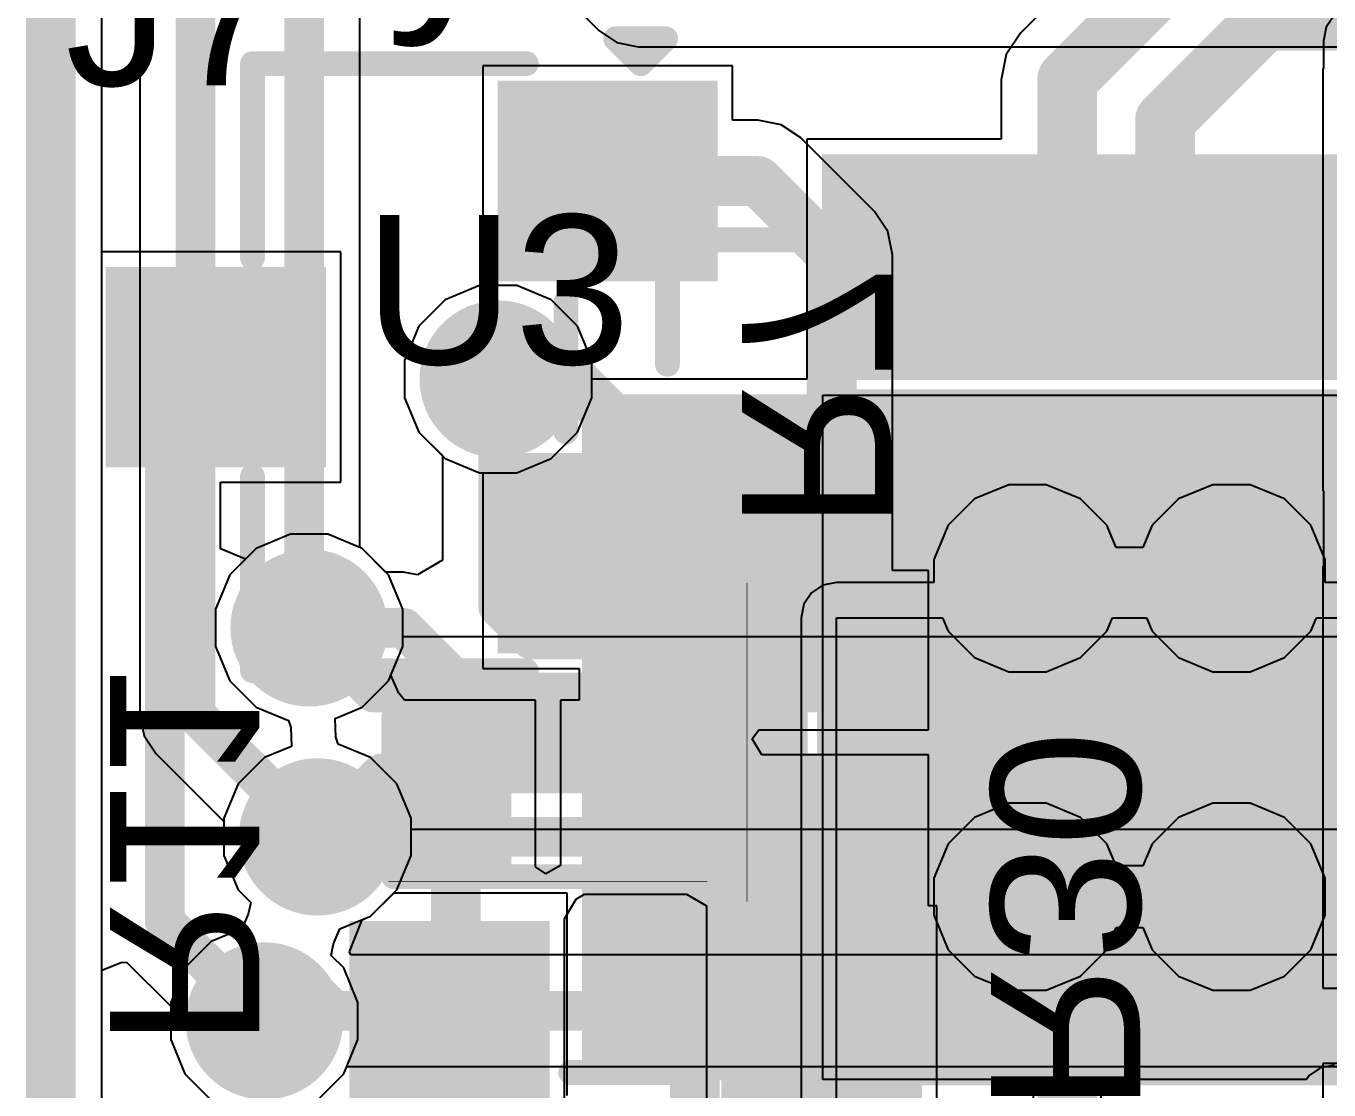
# Model space of a CAD drawing. Header units: inches. Extents: x 90 to 149.8, y 48.7 to 115.2.
# Drawn here: x 95.81 to 102.46, y 63.55 to 68.99 of the extents above; entities that cross this region are included whole.
import ezdxf

# ---------------------------------------------------------------- set-up
doc = ezdxf.new("R2010")
doc.units = ezdxf.units.IN
for name, color, linetype in [('Board_Outline', 56, 'Continuous'), ('Bottom Layer', 5, 'Continuous'), ('Bottom Overlay', 54, 'Continuous'), ('Bottom Paste', 16, 'Continuous'), ('Bottom Solder', 6, 'Continuous'), ('Layer 1', 16, 'Continuous'), ('Layer 2', 76, 'Continuous'), ('Top Layer', 1, 'Continuous'), ('Top Overlay', 2, 'Continuous'), ('Top Paste', 8, 'Continuous'), ('Top Solder', 216, 'Continuous'), ('Via Holes', 16, 'Continuous')]:
    doc.layers.add(name, color=color, linetype=linetype)
doc.styles.add('Arial', font='', dxfattribs={"height": 0.2})
doc.styles.get('Arial').set_extended_font_data('Arial')

msp = doc.modelspace()

# ---------------------------------------------------------------- hatches: boundary and pattern name
at = {"layer": 'Bottom Layer'}
for points in [[(99.2406, 68.604), (99.2406, 67.784), (98.3206, 67.784), (98.3206, 68.604)], [(97.2406, 67.654), (97.2406, 66.834), (96.3206, 66.834), (96.3206, 67.654)], [(99.2406, 66.704), (99.2406, 65.884), (98.3206, 65.884), (98.3206, 66.704)], [(99.6061, 66.0273), (100.2411, 66.0273), (100.2411, 65.5701), (99.6061, 65.5701)], [(97.7773, 64.7319), (97.7773, 65.3669), (98.2345, 65.3669), (98.2345, 64.7319)], [(98.7171, 64.7319), (98.7171, 65.3669), (99.1743, 65.3669), (99.1743, 64.7319)], [(99.6061, 65.0875), (100.2411, 65.0875), (100.2411, 64.6303), (99.6061, 64.6303)], [(97.5628, 64.3156), (98.3828, 64.3156), (98.3828, 63.3956), (97.5628, 63.3956)], [(99.4628, 64.3156), (100.2828, 64.3156), (100.2828, 63.3956), (99.4628, 63.3956)]]:
    msp.add_hatch(color=5, dxfattribs=at).paths.add_polyline_path(points)
h = msp.add_hatch(color=5, dxfattribs=at)
edge = h.paths.add_edge_path()
edge.add_arc((98.2218, 67.183), 0.3, 0, 360)
h = msp.add_hatch(color=5, dxfattribs=at)
edge = h.paths.add_edge_path()
edge.add_arc((100.9233, 66.1662), 0.3, 0, 360)
h = msp.add_hatch(color=5, dxfattribs=at)
edge = h.paths.add_edge_path()
edge.add_arc((101.9647, 66.1662), 0.3, 0, 360)
h = msp.add_hatch(color=5, dxfattribs=at)
edge = h.paths.add_edge_path()
edge.add_arc((97.2566, 65.913), 0.3, 0, 360)
h = msp.add_hatch(color=5, dxfattribs=at)
edge = h.paths.add_edge_path()
edge.add_arc((97.2995, 64.8459), 0.3, 0, 360)
h = msp.add_hatch(color=5, dxfattribs=at)
edge = h.paths.add_edge_path()
edge.add_arc((100.9233, 64.5406), 0.3, 0, 360)
h = msp.add_hatch(color=5, dxfattribs=at)
edge = h.paths.add_edge_path()
edge.add_arc((101.9647, 64.5406), 0.3, 0, 360)
h = msp.add_hatch(color=5, dxfattribs=at)
edge = h.paths.add_edge_path()
edge.add_arc((97.028, 63.9064), 0.3, 0, 360)
at = {"layer": 'Bottom Paste'}
for points in [[(99.2406, 68.604), (99.2406, 67.784), (98.3206, 67.784), (98.3206, 68.604)], [(97.2406, 67.654), (97.2406, 66.834), (96.3206, 66.834), (96.3206, 67.654)], [(99.2406, 66.704), (99.2406, 65.884), (98.3206, 65.884), (98.3206, 66.704)], [(99.6061, 66.0273), (100.2411, 66.0273), (100.2411, 65.5701), (99.6061, 65.5701)], [(97.7773, 64.7319), (97.7773, 65.3669), (98.2345, 65.3669), (98.2345, 64.7319)], [(98.7171, 64.7319), (98.7171, 65.3669), (99.1743, 65.3669), (99.1743, 64.7319)], [(99.6061, 65.0875), (100.2411, 65.0875), (100.2411, 64.6303), (99.6061, 64.6303)], [(97.5628, 64.3156), (98.3828, 64.3156), (98.3828, 63.3956), (97.5628, 63.3956)], [(99.4628, 64.3156), (100.2828, 64.3156), (100.2828, 63.3956), (99.4628, 63.3956)]]:
    msp.add_hatch(color=16, dxfattribs=at).paths.add_polyline_path(points)
at = {"layer": 'Bottom Solder'}
for points in [[(99.3422, 68.7056), (99.3422, 67.6824), (98.219, 67.6824), (98.219, 68.7056)], [(97.3422, 67.7556), (97.3422, 66.7324), (96.219, 66.7324), (96.219, 67.7556)], [(99.3422, 66.8056), (99.3422, 65.7824), (98.219, 65.7824), (98.219, 66.8056)], [(99.5511, 66.0823), (100.2961, 66.0823), (100.2961, 65.5151), (99.5511, 65.5151)], [(97.7223, 64.6769), (97.7223, 65.4219), (98.2895, 65.4219), (98.2895, 64.6769)], [(98.6621, 64.6769), (98.6621, 65.4219), (99.2293, 65.4219), (99.2293, 64.6769)], [(99.5511, 65.1425), (100.2961, 65.1425), (100.2961, 64.5753), (99.5511, 64.5753)], [(97.4612, 64.4172), (98.4844, 64.4172), (98.4844, 63.294), (97.4612, 63.294)], [(99.3612, 64.4172), (100.3844, 64.4172), (100.3844, 63.294), (99.3612, 63.294)]]:
    msp.add_hatch(color=6, dxfattribs=at).paths.add_polyline_path(points)
h = msp.add_hatch(color=6, dxfattribs=at)
edge = h.paths.add_edge_path()
edge.add_arc((98.2218, 67.183), 0.4016, 0, 360)
h = msp.add_hatch(color=6, dxfattribs=at)
edge = h.paths.add_edge_path()
edge.add_arc((100.9233, 66.1662), 0.4016, 0, 360)
h = msp.add_hatch(color=6, dxfattribs=at)
edge = h.paths.add_edge_path()
edge.add_arc((101.9647, 66.1662), 0.4016, 0, 360)
h = msp.add_hatch(color=6, dxfattribs=at)
edge = h.paths.add_edge_path()
edge.add_arc((97.2566, 65.913), 0.4016, 0, 360)
h = msp.add_hatch(color=6, dxfattribs=at)
edge = h.paths.add_edge_path()
edge.add_arc((97.2995, 64.8459), 0.4016, 0, 360)
h = msp.add_hatch(color=6, dxfattribs=at)
edge = h.paths.add_edge_path()
edge.add_arc((100.9233, 64.5406), 0.4016, 0, 360)
h = msp.add_hatch(color=6, dxfattribs=at)
edge = h.paths.add_edge_path()
edge.add_arc((101.9647, 64.5406), 0.4016, 0, 360)
h = msp.add_hatch(color=6, dxfattribs=at)
edge = h.paths.add_edge_path()
edge.add_arc((97.028, 63.9064), 0.4016, 0, 360)
at = {"layer": 'Layer 1'}
h = msp.add_hatch(color=16, dxfattribs=at)
edge = h.paths.add_edge_path()
edge.add_arc((98.2218, 67.183), 0.3, 0, 360)
h = msp.add_hatch(color=16, dxfattribs=at)
edge = h.paths.add_edge_path()
edge.add_arc((100.9233, 66.1662), 0.3, 0, 360)
h = msp.add_hatch(color=16, dxfattribs=at)
edge = h.paths.add_edge_path()
edge.add_arc((101.9647, 66.1662), 0.3, 0, 360)
h = msp.add_hatch(color=16, dxfattribs=at)
edge = h.paths.add_edge_path()
edge.add_arc((97.2566, 65.913), 0.3, 0, 360)
h = msp.add_hatch(color=16, dxfattribs=at)
edge = h.paths.add_edge_path()
edge.add_arc((97.2995, 64.8459), 0.3, 0, 360)
h = msp.add_hatch(color=16, dxfattribs=at)
edge = h.paths.add_edge_path()
edge.add_arc((100.9233, 64.5406), 0.3, 0, 360)
h = msp.add_hatch(color=16, dxfattribs=at)
edge = h.paths.add_edge_path()
edge.add_arc((101.9647, 64.5406), 0.3, 0, 360)
h = msp.add_hatch(color=16, dxfattribs=at)
edge = h.paths.add_edge_path()
edge.add_arc((97.028, 63.9064), 0.3, 0, 360)
at = {"layer": 'Layer 2'}
h = msp.add_hatch(color=76, dxfattribs=at)
edge = h.paths.add_edge_path()
edge.add_arc((98.2218, 67.183), 0.3, 0, 360)
h = msp.add_hatch(color=76, dxfattribs=at)
edge = h.paths.add_edge_path()
edge.add_arc((100.9233, 66.1662), 0.3, 0, 360)
h = msp.add_hatch(color=76, dxfattribs=at)
edge = h.paths.add_edge_path()
edge.add_arc((101.9647, 66.1662), 0.3, 0, 360)
h = msp.add_hatch(color=76, dxfattribs=at)
edge = h.paths.add_edge_path()
edge.add_arc((97.2566, 65.913), 0.3, 0, 360)
h = msp.add_hatch(color=76, dxfattribs=at)
edge = h.paths.add_edge_path()
edge.add_arc((97.2995, 64.8459), 0.3, 0, 360)
h = msp.add_hatch(color=76, dxfattribs=at)
edge = h.paths.add_edge_path()
edge.add_arc((100.9233, 64.5406), 0.3, 0, 360)
h = msp.add_hatch(color=76, dxfattribs=at)
edge = h.paths.add_edge_path()
edge.add_arc((101.9647, 64.5406), 0.3, 0, 360)
h = msp.add_hatch(color=76, dxfattribs=at)
edge = h.paths.add_edge_path()
edge.add_arc((97.028, 63.9064), 0.3, 0, 360)
at = {"layer": 'Top Layer'}
for points in [[(99.9754, 67.2792), (99.9754, 68.2292), (100.2754, 68.2292), (100.2754, 67.2792)], [(100.4754, 67.2792), (100.4754, 68.2292), (100.7754, 68.2292), (100.7754, 67.2792)], [(100.9754, 67.2792), (100.9754, 68.2292), (101.2754, 68.2292), (101.2754, 67.2792)], [(101.4754, 67.2792), (101.4754, 68.2292), (101.7754, 68.2292), (101.7754, 67.2792)], [(101.9754, 67.2792), (101.9754, 68.2292), (102.2754, 68.2292), (102.2754, 67.2792)], [(98.7504, 66.7042), (98.7504, 67.0042), (99.7004, 67.0042), (99.7004, 66.7042)], [(99.9504, 63.6792), (99.9504, 67.0292), (103.3004, 67.0292), (103.3004, 63.6792)], [(98.7504, 66.2042), (98.7504, 66.5042), (99.7004, 66.5042), (99.7004, 66.2042)], [(98.7504, 65.7042), (98.7504, 66.0042), (99.7004, 66.0042), (99.7004, 65.7042)], [(98.7504, 65.2042), (98.7504, 65.5042), (99.7004, 65.5042), (99.7004, 65.2042)], [(98.7504, 64.7042), (98.7504, 65.0042), (99.7004, 65.0042), (99.7004, 64.7042)], [(98.7504, 64.2042), (98.7504, 64.5042), (99.7004, 64.5042), (99.7004, 64.2042)], [(98.7504, 63.7042), (98.7504, 64.0042), (99.7004, 64.0042), (99.7004, 63.7042)]]:
    msp.add_hatch(color=1, dxfattribs=at).paths.add_polyline_path(points)
h = msp.add_hatch(color=1, dxfattribs=at)
edge = h.paths.add_edge_path()
edge.add_arc((98.2218, 67.183), 0.3, 0, 360)
h = msp.add_hatch(color=1, dxfattribs=at)
edge = h.paths.add_edge_path()
edge.add_arc((100.9233, 66.1662), 0.3, 0, 360)
h = msp.add_hatch(color=1, dxfattribs=at)
edge = h.paths.add_edge_path()
edge.add_arc((101.9647, 66.1662), 0.3, 0, 360)
h = msp.add_hatch(color=1, dxfattribs=at)
edge = h.paths.add_edge_path()
edge.add_arc((97.2566, 65.913), 0.3, 0, 360)
h = msp.add_hatch(color=1, dxfattribs=at)
edge = h.paths.add_edge_path()
edge.add_arc((97.2995, 64.8459), 0.3, 0, 360)
h = msp.add_hatch(color=1, dxfattribs=at)
edge = h.paths.add_edge_path()
edge.add_arc((100.9233, 64.5406), 0.3, 0, 360)
h = msp.add_hatch(color=1, dxfattribs=at)
edge = h.paths.add_edge_path()
edge.add_arc((101.9647, 64.5406), 0.3, 0, 360)
h = msp.add_hatch(color=1, dxfattribs=at)
edge = h.paths.add_edge_path()
edge.add_arc((97.028, 63.9064), 0.3, 0, 360)
at = {"layer": 'Top Paste'}
for points in [[(99.9754, 67.2792), (99.9754, 68.2292), (100.2754, 68.2292), (100.2754, 67.2792)], [(100.4754, 67.2792), (100.4754, 68.2292), (100.7754, 68.2292), (100.7754, 67.2792)], [(100.9754, 67.2792), (100.9754, 68.2292), (101.2754, 68.2292), (101.2754, 67.2792)], [(101.4754, 67.2792), (101.4754, 68.2292), (101.7754, 68.2292), (101.7754, 67.2792)], [(101.9754, 67.2792), (101.9754, 68.2292), (102.2754, 68.2292), (102.2754, 67.2792)], [(98.7504, 66.7042), (98.7504, 67.0042), (99.7004, 67.0042), (99.7004, 66.7042)], [(99.9504, 63.6792), (99.9504, 67.0292), (103.3004, 67.0292), (103.3004, 63.6792)], [(98.7504, 66.2042), (98.7504, 66.5042), (99.7004, 66.5042), (99.7004, 66.2042)], [(98.7504, 65.7042), (98.7504, 66.0042), (99.7004, 66.0042), (99.7004, 65.7042)], [(98.7504, 65.2042), (98.7504, 65.5042), (99.7004, 65.5042), (99.7004, 65.2042)], [(98.7504, 64.7042), (98.7504, 65.0042), (99.7004, 65.0042), (99.7004, 64.7042)], [(98.7504, 64.2042), (98.7504, 64.5042), (99.7004, 64.5042), (99.7004, 64.2042)], [(98.7504, 63.7042), (98.7504, 64.0042), (99.7004, 64.0042), (99.7004, 63.7042)]]:
    msp.add_hatch(color=8, dxfattribs=at).paths.add_polyline_path(points)
at = {"layer": 'Top Solder'}
for points in [[(99.8738, 67.1776), (99.8738, 68.3308), (100.377, 68.3308), (100.377, 67.1776)], [(100.3738, 67.1776), (100.3738, 68.3308), (100.877, 68.3308), (100.877, 67.1776)], [(100.8738, 67.1776), (100.8738, 68.3308), (101.377, 68.3308), (101.377, 67.1776)], [(101.3738, 67.1776), (101.3738, 68.3308), (101.877, 68.3308), (101.877, 67.1776)], [(101.8738, 67.1776), (101.8738, 68.3308), (102.377, 68.3308), (102.377, 67.1776)], [(102.3738, 67.1776), (102.3738, 68.3308), (102.877, 68.3308), (102.877, 67.1776)], [(98.6488, 66.6026), (98.6488, 67.1058), (99.802, 67.1058), (99.802, 66.6026)], [(99.8488, 63.5776), (99.8488, 67.1308), (103.402, 67.1308), (103.402, 63.5776)], [(98.6488, 66.1026), (98.6488, 66.6058), (99.802, 66.6058), (99.802, 66.1026)], [(98.6488, 65.6026), (98.6488, 66.1058), (99.802, 66.1058), (99.802, 65.6026)], [(98.6488, 65.1026), (98.6488, 65.6058), (99.802, 65.6058), (99.802, 65.1026)], [(98.6488, 64.6026), (98.6488, 65.1058), (99.802, 65.1058), (99.802, 64.6026)], [(98.6488, 64.1026), (98.6488, 64.6058), (99.802, 64.6058), (99.802, 64.1026)], [(98.6488, 63.6026), (98.6488, 64.1058), (99.802, 64.1058), (99.802, 63.6026)]]:
    msp.add_hatch(color=216, dxfattribs=at).paths.add_polyline_path(points)
h = msp.add_hatch(color=216, dxfattribs=at)
edge = h.paths.add_edge_path()
edge.add_arc((98.2218, 67.183), 0.4016, 0, 360)
h = msp.add_hatch(color=216, dxfattribs=at)
edge = h.paths.add_edge_path()
edge.add_arc((100.9233, 66.1662), 0.4016, 0, 360)
h = msp.add_hatch(color=216, dxfattribs=at)
edge = h.paths.add_edge_path()
edge.add_arc((101.9647, 66.1662), 0.4016, 0, 360)
h = msp.add_hatch(color=216, dxfattribs=at)
edge = h.paths.add_edge_path()
edge.add_arc((97.2566, 65.913), 0.4016, 0, 360)
h = msp.add_hatch(color=216, dxfattribs=at)
edge = h.paths.add_edge_path()
edge.add_arc((97.2995, 64.8459), 0.4016, 0, 360)
h = msp.add_hatch(color=216, dxfattribs=at)
edge = h.paths.add_edge_path()
edge.add_arc((100.9233, 64.5406), 0.4016, 0, 360)
h = msp.add_hatch(color=216, dxfattribs=at)
edge = h.paths.add_edge_path()
edge.add_arc((101.9647, 64.5406), 0.4016, 0, 360)
h = msp.add_hatch(color=216, dxfattribs=at)
edge = h.paths.add_edge_path()
edge.add_arc((97.028, 63.9064), 0.4016, 0, 360)
at = {"layer": 'Via Holes'}
h = msp.add_hatch(color=7, dxfattribs=at)
edge = h.paths.add_edge_path()
edge.add_arc((98.2218, 67.183), 0.15, 0, 360)
h = msp.add_hatch(color=7, dxfattribs=at)
edge = h.paths.add_edge_path()
edge.add_arc((100.9233, 66.1662), 0.15, 0, 360)
h = msp.add_hatch(color=7, dxfattribs=at)
edge = h.paths.add_edge_path()
edge.add_arc((101.9647, 66.1662), 0.15, 0, 360)
h = msp.add_hatch(color=7, dxfattribs=at)
edge = h.paths.add_edge_path()
edge.add_arc((97.2566, 65.913), 0.15, 0, 360)
h = msp.add_hatch(color=7, dxfattribs=at)
edge = h.paths.add_edge_path()
edge.add_arc((97.2995, 64.8459), 0.15, 0, 360)
h = msp.add_hatch(color=7, dxfattribs=at)
edge = h.paths.add_edge_path()
edge.add_arc((100.9233, 64.5406), 0.15, 0, 360)
h = msp.add_hatch(color=7, dxfattribs=at)
edge = h.paths.add_edge_path()
edge.add_arc((101.9647, 64.5406), 0.15, 0, 360)
h = msp.add_hatch(color=7, dxfattribs=at)
edge = h.paths.add_edge_path()
edge.add_arc((97.028, 63.9064), 0.15, 0, 360)

# ---------------------------------------------------------------- linework, layer by layer
at = {"layer": 'Board_Outline'}
msp.add_lwpolyline([(95.939, 48.827, 0.254, 0.254, 0), (95.939, 98.827, 0.254, 0.254, 0)], format="xyseb", dxfattribs=at)
at = {"layer": 'Bottom Layer'}
for p, q in [((96.198, 67.8318), (96.198, 98.568)), ((102.4878, 69.0384), (102.4485, 68.9796)), ((102.4485, 68.9796), (102.4347, 68.9102)), ((102.4347, 68.9102), (102.4347, 68.7688)), ((99.4184, 68.7818), (98.1428, 68.7818)), ((98.1428, 68.7818), (98.1428, 67.6608)), ((99.4184, 68.5048), (99.4184, 68.7818)), ((102.4347, 68.7688), (102.4313, 68.7688)), ((102.4313, 68.7688), (102.4313, 66.6132)), ((99.5476, 68.5048), (99.4184, 68.5048)), ((99.6665, 68.4811), (99.5476, 68.5048)), ((99.7673, 68.4137), (99.6665, 68.4811)), ((100.1433, 68.0377), (99.7673, 68.4137)), ((100.2107, 67.9369), (100.1433, 68.0377)), ((100.2344, 67.818), (100.2107, 67.9369)), ((97.4184, 67.8318), (96.198, 67.8318)), ((97.4184, 66.6562), (97.4184, 67.8318)), ((100.2344, 66.2051), (100.2344, 67.818)), ((98.1268, 67.6608), (97.9511, 67.5881)), ((98.1428, 67.6608), (98.1268, 67.6608)), ((97.9511, 67.5881), (97.8167, 67.4537)), ((97.8167, 67.4537), (97.744, 67.278)), ((97.744, 67.278), (97.744, 67.088)), ((97.744, 67.088), (97.8167, 66.9123)), ((97.8167, 66.9123), (97.9511, 66.7779)), ((97.9511, 66.7779), (98.1268, 66.7052)), ((98.1268, 66.7052), (98.1428, 66.7052)), ((98.1428, 66.7052), (98.1428, 65.7062)), ((96.8049, 66.3166), (96.8049, 66.6562)), ((96.8049, 66.6562), (97.4184, 66.6562)), ((102.4313, 66.6132), (102.4347, 66.6132)), ((102.4347, 66.6132), (102.4347, 66.2288)), ((97.1616, 66.3908), (96.9859, 66.3181)), ((97.3516, 66.3908), (97.1616, 66.3908)), ((97.5273, 66.3181), (97.3516, 66.3908)), ((96.9319, 66.264), (96.8049, 66.3166)), ((96.9859, 66.3181), (96.9319, 66.264)), ((97.6617, 66.1837), (97.5273, 66.3181)), ((97.7344, 66.008), (97.6617, 66.1837)), ((100.4189, 66.2051), (100.2344, 66.2051)), ((100.4189, 65.3923), (100.4189, 66.2051)), ((102.4347, 66.2288), (102.4313, 66.2288)), ((102.4313, 66.2288), (102.4313, 64.0732)), ((97.7344, 65.818), (97.7344, 66.008)), ((97.6738, 65.6717), (97.7344, 65.818)), ((98.1428, 65.7062), (98.6349, 65.7062)), ((98.6349, 65.7062), (98.6349, 65.5447)), ((97.7147, 65.5791), (97.6738, 65.6717)), ((97.7436, 65.5447), (97.7147, 65.5791)), ((98.4123, 65.5447), (97.7436, 65.5447)), ((98.4123, 64.6924), (98.4123, 65.5447)), ((98.6349, 65.5447), (98.5393, 65.5447)), ((98.5393, 65.5447), (98.5393, 64.7002)), ((99.5175, 65.3467), (99.5523, 65.3923)), ((99.5523, 65.3923), (100.4189, 65.3923)), ((99.5676, 65.2653), (99.5175, 65.3467)), ((100.4189, 65.2653), (99.5676, 65.2653)), ((100.4189, 64.4934), (100.4189, 65.2653)), ((98.465, 64.6569), (98.4123, 64.6924)), ((98.5393, 64.7002), (98.465, 64.6569)), ((98.5606, 64.4271), (98.6196, 64.5286)), ((98.6196, 64.5286), (98.6241, 64.5312)), ((98.6241, 64.5312), (98.6625, 64.5541)), ((98.6625, 64.5541), (98.6663, 64.5541)), ((98.6663, 64.5541), (99.1831, 64.5541)), ((99.1831, 64.5541), (99.285, 64.4934)), ((99.285, 64.4934), (99.285, 64.4271)), ((100.4606, 64.4934), (100.4189, 64.4934)), ((100.4606, 63.2178), (100.4606, 64.4934)), ((98.5606, 64.4189), (98.5606, 64.4271)), ((98.5606, 63.2178), (98.5606, 64.4189)), ((99.285, 64.4271), (99.285, 63.3682)), ((96.198, 64.1649), (96.2976, 64.2046)), ((96.2976, 64.2046), (96.325, 64.2066)), ((96.325, 64.2066), (96.5502, 63.9813)), ((96.198, 59.1347), (96.198, 64.1649)), ((102.4313, 64.0732), (102.5025, 64.0732)), ((96.5502, 63.9813), (96.5502, 63.8114)), ((96.5502, 63.8114), (96.6229, 63.6357)), ((104.7869, 63.6888), (102.4313, 63.6888)), ((102.4313, 63.6888), (102.4313, 63.3003)), ((96.6229, 63.6357), (96.7573, 63.5013))]:
    msp.add_line(p, q, dxfattribs=at)
for points in [[(98.7806, 68.194, 0.254, 0.254, 0), (99.5476, 68.194, 0.254, 0.254, 0)], [(99.5476, 68.194, 0.254, 0.254, 0), (99.9236, 67.818, 0.254, 0.254, 0)], [(99.9236, 65.7987, 0.254, 0.254, 0), (99.9236, 67.818, 0.254, 0.254, 0)], [(96.52, 66.9834, 0.2032, 0.2032, 0), (96.7806, 67.244, 0.2032, 0.2032, 0)], [(98.2218, 67.183, 0.254, 0.254, 0), (98.6028, 67.183, 0.254, 0.254, 0)], [(98.6028, 67.183, 0.254, 0.254, 0), (98.7806, 67.0052, 0.254, 0.254, 0)], [(98.7806, 66.294, 0.254, 0.254, 0), (98.7806, 67.0052, 0.254, 0.254, 0)], [(96.52, 64.4144, 0.2032, 0.2032, 0), (96.52, 66.9834, 0.2032, 0.2032, 0)], [(98.7806, 66.294, 0.254, 0.254, 0), (98.9457, 66.1289, 0.254, 0.254, 0)], [(98.9457, 65.0494, 0.254, 0.254, 0), (98.9457, 66.1289, 0.254, 0.254, 0)], [(98.0059, 63.8887, 0.254, 0.254, 0), (98.0059, 65.0494, 0.254, 0.254, 0)], [(99.9236, 63.0174, 0.254, 0.254, 0), (99.9236, 64.8589, 0.254, 0.254, 0)], [(96.52, 64.4144, 0.2032, 0.2032, 0), (97.028, 63.9064, 0.2032, 0.2032, 0)], [(97.9728, 63.8556, 0.254, 0.254, 0), (98.0059, 63.8887, 0.254, 0.254, 0)]]:
    msp.add_lwpolyline(points, format="xyseb", dxfattribs=at)
for points in [[(98.7171, 68.194, 0.127, 0.127, 1), (98.8441, 68.194, 0.127, 0.127, 1)], [(99.4841, 68.194, 0.127, 0.127, 1), (99.6111, 68.194, 0.127, 0.127, 1)], [(99.4841, 68.194, 0.127, 0.127, 1), (99.6111, 68.194, 0.127, 0.127, 1)], [(99.8601, 67.818, 0.127, 0.127, 1), (99.9871, 67.818, 0.127, 0.127, 1)], [(99.8601, 67.818, 0.127, 0.127, 1), (99.9871, 67.818, 0.127, 0.127, 1)], [(96.7298, 67.244, 0.1016, 0.1016, 1), (96.8314, 67.244, 0.1016, 0.1016, 1)], [(98.1583, 67.183, 0.127, 0.127, 1), (98.2853, 67.183, 0.127, 0.127, 1)], [(98.5393, 67.183, 0.127, 0.127, 1), (98.6663, 67.183, 0.127, 0.127, 1)], [(98.5393, 67.183, 0.127, 0.127, 1), (98.6663, 67.183, 0.127, 0.127, 1)], [(98.7171, 67.0052, 0.127, 0.127, 1), (98.8441, 67.0052, 0.127, 0.127, 1)], [(98.7171, 67.0052, 0.127, 0.127, 1), (98.8441, 67.0052, 0.127, 0.127, 1)], [(96.4692, 66.9834, 0.1016, 0.1016, 1), (96.5708, 66.9834, 0.1016, 0.1016, 1)], [(96.4692, 66.9834, 0.1016, 0.1016, 1), (96.5708, 66.9834, 0.1016, 0.1016, 1)], [(98.7171, 66.294, 0.127, 0.127, 1), (98.8441, 66.294, 0.127, 0.127, 1)], [(98.7171, 66.294, 0.127, 0.127, 1), (98.8441, 66.294, 0.127, 0.127, 1)], [(98.8822, 66.1289, 0.127, 0.127, 1), (99.0092, 66.1289, 0.127, 0.127, 1)], [(98.8822, 66.1289, 0.127, 0.127, 1), (99.0092, 66.1289, 0.127, 0.127, 1)], [(99.8601, 65.7987, 0.127, 0.127, 1), (99.9871, 65.7987, 0.127, 0.127, 1)], [(97.9424, 65.0494, 0.127, 0.127, 1), (98.0694, 65.0494, 0.127, 0.127, 1)], [(98.8822, 65.0494, 0.127, 0.127, 1), (99.0092, 65.0494, 0.127, 0.127, 1)], [(99.8601, 64.8589, 0.127, 0.127, 1), (99.9871, 64.8589, 0.127, 0.127, 1)], [(96.4692, 64.4144, 0.1016, 0.1016, 1), (96.5708, 64.4144, 0.1016, 0.1016, 1)], [(96.4692, 64.4144, 0.1016, 0.1016, 1), (96.5708, 64.4144, 0.1016, 0.1016, 1)], [(96.9772, 63.9064, 0.1016, 0.1016, 1), (97.0788, 63.9064, 0.1016, 0.1016, 1)], [(97.9093, 63.8556, 0.127, 0.127, 1), (98.0363, 63.8556, 0.127, 0.127, 1)], [(97.9424, 63.8887, 0.127, 0.127, 1), (98.0694, 63.8887, 0.127, 0.127, 1)], [(97.9424, 63.8887, 0.127, 0.127, 1), (98.0694, 63.8887, 0.127, 0.127, 1)]]:
    msp.add_lwpolyline(points, format="xyseb", close=True, dxfattribs=at)
at = {"layer": 'Bottom Overlay'}
for points in [[(98.822, 68.9204, 0.127, 0.127, 0), (99.076, 68.9204, 0.127, 0.127, 0)], [(98.822, 68.9204, 0.127, 0.127, 0), (98.949, 68.7934, 0.127, 0.127, 0)], [(98.949, 68.7934, 0.127, 0.127, 0), (99.076, 68.9204, 0.127, 0.127, 0)], [(96.9678, 67.8028, 0.127, 0.127, 0), (96.9678, 68.7934, 0.127, 0.127, 0)], [(96.9678, 68.7934, 0.127, 0.127, 0), (98.3648, 68.7934, 0.127, 0.127, 0)], [(98.568, 66.9138, 0.127, 0.127, 0), (98.568, 67.5742, 0.127, 0.127, 0)], [(96.9678, 65.6946, 0.127, 0.127, 0), (96.9678, 66.6852, 0.127, 0.127, 0)], [(99.5172, 66.1162, 0.127, 0.127, 0), (100.33, 66.1162, 0.127, 0.127, 0)], [(99.5172, 64.5414, 0.127, 0.127, 0), (99.5172, 66.1162, 0.127, 0.127, 0)], [(100.33, 64.5414, 0.127, 0.127, 0), (100.33, 66.1162, 0.127, 0.127, 0)], [(99.4918, 64.516, 0.00323, 0.00323, 0), (99.4918, 66.1416, 0.00323, 0.00323, 0)], [(96.9678, 65.6946, 0.127, 0.127, 0), (98.3648, 65.6946, 0.127, 0.127, 0)], [(97.6884, 65.4558, 0.127, 0.127, 0), (99.2632, 65.4558, 0.127, 0.127, 0)], [(97.6884, 64.643, 0.127, 0.127, 0), (97.6884, 65.4558, 0.127, 0.127, 0)], [(99.2632, 64.643, 0.127, 0.127, 0), (99.2632, 65.4558, 0.127, 0.127, 0)], [(97.6884, 64.643, 0.127, 0.127, 0), (99.2632, 64.643, 0.127, 0.127, 0)], [(97.663, 64.6176, 0.00323, 0.00323, 0), (99.2886, 64.6176, 0.00323, 0.00323, 0)], [(99.5172, 64.5414, 0.127, 0.127, 0), (100.33, 64.5414, 0.127, 0.127, 0)], [(97.2464, 63.897, 0.127, 0.127, 0), (97.2464, 64.151, 0.127, 0.127, 0)], [(97.2464, 64.151, 0.127, 0.127, 0), (97.3734, 64.024, 0.127, 0.127, 0)], [(97.2464, 63.897, 0.127, 0.127, 0), (97.3734, 64.024, 0.127, 0.127, 0)], [(98.5926, 63.643, 0.127, 0.127, 0), (99.253, 63.643, 0.127, 0.127, 0)]]:
    msp.add_lwpolyline(points, format="xyseb", dxfattribs=at)
for points in [[(98.7902, 68.9204, 0.0635, 0.0635, 1), (98.8537, 68.9204, 0.0635, 0.0635, 1)], [(98.7902, 68.9204, 0.0635, 0.0635, 1), (98.8537, 68.9204, 0.0635, 0.0635, 1)], [(99.0442, 68.9204, 0.0635, 0.0635, 1), (99.1077, 68.9204, 0.0635, 0.0635, 1)], [(99.0442, 68.9204, 0.0635, 0.0635, 1), (99.1077, 68.9204, 0.0635, 0.0635, 1)], [(96.936, 68.7934, 0.0635, 0.0635, 1), (96.9995, 68.7934, 0.0635, 0.0635, 1)], [(96.936, 68.7934, 0.0635, 0.0635, 1), (96.9995, 68.7934, 0.0635, 0.0635, 1)], [(98.333, 68.7934, 0.0635, 0.0635, 1), (98.3965, 68.7934, 0.0635, 0.0635, 1)], [(98.9172, 68.7934, 0.0635, 0.0635, 1), (98.9807, 68.7934, 0.0635, 0.0635, 1)], [(98.9172, 68.7934, 0.0635, 0.0635, 1), (98.9807, 68.7934, 0.0635, 0.0635, 1)], [(96.936, 67.8028, 0.0635, 0.0635, 1), (96.9995, 67.8028, 0.0635, 0.0635, 1)], [(98.5362, 67.5742, 0.0635, 0.0635, 1), (98.5997, 67.5742, 0.0635, 0.0635, 1)], [(98.5362, 66.9138, 0.0635, 0.0635, 1), (98.5997, 66.9138, 0.0635, 0.0635, 1)], [(96.936, 66.6852, 0.0635, 0.0635, 1), (96.9995, 66.6852, 0.0635, 0.0635, 1)], [(99.4855, 66.1162, 0.0635, 0.0635, 1), (99.5489, 66.1162, 0.0635, 0.0635, 1)], [(99.4855, 66.1162, 0.0635, 0.0635, 1), (99.5489, 66.1162, 0.0635, 0.0635, 1)], [(100.2982, 66.1162, 0.0635, 0.0635, 1), (100.3618, 66.1162, 0.0635, 0.0635, 1)], [(100.2982, 66.1162, 0.0635, 0.0635, 1), (100.3618, 66.1162, 0.0635, 0.0635, 1)], [(99.491, 66.1416, 0.00161, 0.00161, 1), (99.4926, 66.1416, 0.00161, 0.00161, 1)], [(96.936, 65.6946, 0.0635, 0.0635, 1), (96.9995, 65.6946, 0.0635, 0.0635, 1)], [(96.936, 65.6946, 0.0635, 0.0635, 1), (96.9995, 65.6946, 0.0635, 0.0635, 1)], [(98.333, 65.6946, 0.0635, 0.0635, 1), (98.3965, 65.6946, 0.0635, 0.0635, 1)], [(97.6566, 65.4558, 0.0635, 0.0635, 1), (97.7201, 65.4558, 0.0635, 0.0635, 1)], [(97.6566, 65.4558, 0.0635, 0.0635, 1), (97.7201, 65.4558, 0.0635, 0.0635, 1)], [(99.2314, 65.4558, 0.0635, 0.0635, 1), (99.295, 65.4558, 0.0635, 0.0635, 1)], [(99.2314, 65.4558, 0.0635, 0.0635, 1), (99.295, 65.4558, 0.0635, 0.0635, 1)], [(97.6566, 64.643, 0.0635, 0.0635, 1), (97.7201, 64.643, 0.0635, 0.0635, 1)], [(97.6566, 64.643, 0.0635, 0.0635, 1), (97.7201, 64.643, 0.0635, 0.0635, 1)], [(99.2314, 64.643, 0.0635, 0.0635, 1), (99.295, 64.643, 0.0635, 0.0635, 1)], [(99.2314, 64.643, 0.0635, 0.0635, 1), (99.295, 64.643, 0.0635, 0.0635, 1)], [(97.6622, 64.6176, 0.00161, 0.00161, 1), (97.6638, 64.6176, 0.00161, 0.00161, 1)], [(99.2878, 64.6176, 0.00161, 0.00161, 1), (99.2894, 64.6176, 0.00161, 0.00161, 1)], [(99.4855, 64.5414, 0.0635, 0.0635, 1), (99.5489, 64.5414, 0.0635, 0.0635, 1)], [(99.4855, 64.5414, 0.0635, 0.0635, 1), (99.5489, 64.5414, 0.0635, 0.0635, 1)], [(100.2982, 64.5414, 0.0635, 0.0635, 1), (100.3618, 64.5414, 0.0635, 0.0635, 1)], [(100.2982, 64.5414, 0.0635, 0.0635, 1), (100.3618, 64.5414, 0.0635, 0.0635, 1)], [(99.491, 64.516, 0.00161, 0.00161, 1), (99.4926, 64.516, 0.00161, 0.00161, 1)], [(97.2146, 64.151, 0.0635, 0.0635, 1), (97.2781, 64.151, 0.0635, 0.0635, 1)], [(97.2146, 64.151, 0.0635, 0.0635, 1), (97.2781, 64.151, 0.0635, 0.0635, 1)], [(97.3416, 64.024, 0.0635, 0.0635, 1), (97.4051, 64.024, 0.0635, 0.0635, 1)], [(97.3416, 64.024, 0.0635, 0.0635, 1), (97.4051, 64.024, 0.0635, 0.0635, 1)], [(97.2146, 63.897, 0.0635, 0.0635, 1), (97.2781, 63.897, 0.0635, 0.0635, 1)], [(97.2146, 63.897, 0.0635, 0.0635, 1), (97.2781, 63.897, 0.0635, 0.0635, 1)], [(98.5608, 63.643, 0.0635, 0.0635, 1), (98.6243, 63.643, 0.0635, 0.0635, 1)], [(99.2212, 63.643, 0.0635, 0.0635, 1), (99.2847, 63.643, 0.0635, 0.0635, 1)]]:
    msp.add_lwpolyline(points, format="xyseb", close=True, dxfattribs=at)
at = {"layer": 'Layer 1'}
for p, q in [((96.198, 49.086), (96.198, 90.4411)), ((96.3923, 85.3996), (96.3923, 65.4712)), ((97.5161, 66.3227), (97.5161, 84.9212)), ((98.1268, 67.6608), (97.9511, 67.5881)), ((98.3168, 67.6608), (98.1268, 67.6608)), ((98.4925, 67.5881), (98.3168, 67.6608)), ((97.9511, 67.5881), (97.8167, 67.4537)), ((98.6269, 67.4537), (98.4925, 67.5881)), ((97.8167, 67.4537), (97.744, 67.278)), ((98.6996, 67.278), (98.6269, 67.4537)), ((97.744, 67.278), (97.744, 67.088)), ((98.6996, 67.088), (98.6996, 67.278)), ((97.744, 67.088), (97.8167, 66.9123)), ((98.6269, 66.9123), (98.6996, 67.088)), ((97.8167, 66.9123), (97.9511, 66.7779)), ((98.4925, 66.7779), (98.6269, 66.9123)), ((97.9511, 66.7779), (98.1268, 66.7052)), ((98.3168, 66.7052), (98.4925, 66.7779)), ((98.1268, 66.7052), (98.3168, 66.7052)), ((97.5273, 66.3181), (97.5161, 66.3227)), ((97.6617, 66.1837), (97.5273, 66.3181)), ((97.7344, 66.008), (97.6617, 66.1837)), ((97.7344, 65.8677), (97.7344, 66.008)), ((107.8329, 65.8677), (97.7344, 65.8677)), ((96.3923, 65.4712), (96.3923, 65.4712)), ((96.3923, 65.4712), (96.414, 65.3621)), ((96.414, 65.3621), (96.4758, 65.2697)), ((96.4758, 65.2697), (96.8217, 64.9238)), ((96.8217, 64.9238), (96.8217, 64.7509)), ((97.7773, 64.7509), (97.7773, 64.8849)), ((97.7773, 64.8849), (106.2236, 64.8849)), ((96.8217, 64.7509), (96.8944, 64.5753)), ((97.7046, 64.5753), (97.7773, 64.7509)), ((96.8944, 64.5753), (96.9585, 64.5112)), ((97.5702, 64.4409), (97.7046, 64.5753)), ((96.9585, 64.5112), (96.9465, 64.4516)), ((96.9465, 64.4516), (96.9138, 64.3763)), ((97.5267, 64.4229), (97.5702, 64.4409)), ((96.9138, 64.3763), (96.7573, 64.3115)), ((97.4625, 64.2588), (97.5267, 64.4229)), ((96.7573, 64.3115), (96.6229, 64.1771)), ((97.4697, 64.2432), (97.4625, 64.2588)), ((106.2617, 64.2432), (97.4697, 64.2432)), ((96.6229, 64.1771), (96.5502, 64.0014)), ((96.5502, 64.0014), (96.5502, 63.8114)), ((96.5502, 63.8114), (96.6229, 63.6357)), ((97.4331, 63.6357), (97.4487, 63.6735)), ((97.4487, 63.6735), (114.9242, 63.6735)), ((96.6229, 63.6357), (96.7573, 63.5013)), ((97.2987, 63.5013), (97.4331, 63.6357))]:
    msp.add_line(p, q, dxfattribs=at)
for points in [[(96.6772, 65.4712, 0.2032, 0.2032, 0), (96.6772, 85.3996, 0.2032, 0.2032, 0)], [(97.2312, 65.913, 0.2032, 0.2032, 0), (97.2312, 85.0392, 0.2032, 0.2032, 0)], [(97.2566, 65.913, 0.2032, 0.2032, 0), (97.5868, 65.5828, 0.2032, 0.2032, 0)], [(97.5868, 65.5828, 0.2032, 0.2032, 0), (133.3164, 65.5828, 0.2032, 0.2032, 0)], [(96.6772, 65.4712, 0.2032, 0.2032, 0), (97.3024, 64.8459, 0.2032, 0.2032, 0)], [(97.3024, 64.8459, 0.2032, 0.2032, 0), (97.6263, 65.1698, 0.2032, 0.2032, 0)], [(97.6263, 65.1698, 0.2032, 0.2032, 0), (132.3152, 65.1698, 0.2032, 0.2032, 0)], [(97.028, 63.9064, 0.2032, 0.2032, 0), (97.08, 63.9584, 0.2032, 0.2032, 0)], [(97.08, 63.9584, 0.2032, 0.2032, 0), (115.315, 63.9584, 0.2032, 0.2032, 0)]]:
    msp.add_lwpolyline(points, format="xyseb", dxfattribs=at)
for points in [[(97.1804, 65.913, 0.1016, 0.1016, 1), (97.282, 65.913, 0.1016, 0.1016, 1)], [(97.2058, 65.913, 0.1016, 0.1016, 1), (97.3074, 65.913, 0.1016, 0.1016, 1)], [(97.536, 65.5828, 0.1016, 0.1016, 1), (97.6376, 65.5828, 0.1016, 0.1016, 1)], [(97.536, 65.5828, 0.1016, 0.1016, 1), (97.6376, 65.5828, 0.1016, 0.1016, 1)], [(96.6264, 65.4712, 0.1016, 0.1016, 1), (96.728, 65.4712, 0.1016, 0.1016, 1)], [(96.6264, 65.4712, 0.1016, 0.1016, 1), (96.728, 65.4712, 0.1016, 0.1016, 1)], [(97.5755, 65.1698, 0.1016, 0.1016, 1), (97.6771, 65.1698, 0.1016, 0.1016, 1)], [(97.5755, 65.1698, 0.1016, 0.1016, 1), (97.6771, 65.1698, 0.1016, 0.1016, 1)], [(97.2516, 64.8459, 0.1016, 0.1016, 1), (97.3532, 64.8459, 0.1016, 0.1016, 1)], [(97.2516, 64.8459, 0.1016, 0.1016, 1), (97.3532, 64.8459, 0.1016, 0.1016, 1)], [(97.0292, 63.9584, 0.1016, 0.1016, 1), (97.1308, 63.9584, 0.1016, 0.1016, 1)], [(97.0292, 63.9584, 0.1016, 0.1016, 1), (97.1308, 63.9584, 0.1016, 0.1016, 1)], [(96.9772, 63.9064, 0.1016, 0.1016, 1), (97.0788, 63.9064, 0.1016, 0.1016, 1)]]:
    msp.add_lwpolyline(points, format="xyseb", close=True, dxfattribs=at)
at = {"layer": 'Layer 2'}
for p, q in [((96.198, 49.086), (96.198, 98.568)), ((97.1822, 70.5155), (98.7349, 68.9628)), ((98.7349, 68.9628), (98.7349, 68.9628)), ((98.7349, 68.9628), (98.8273, 68.901)), ((98.8273, 68.901), (98.9363, 68.8793)), ((98.9363, 68.8793), (98.9363, 68.8793)), ((98.9363, 68.8793), (110.9054, 68.8793)), ((98.1268, 67.6608), (97.9511, 67.5881)), ((98.3168, 67.6608), (98.1268, 67.6608)), ((98.4925, 67.5881), (98.3168, 67.6608)), ((97.9511, 67.5881), (97.8167, 67.4537)), ((98.6269, 67.4537), (98.4925, 67.5881)), ((97.8167, 67.4537), (97.744, 67.278)), ((98.6996, 67.278), (98.6269, 67.4537)), ((97.744, 67.278), (97.744, 67.088)), ((98.6996, 67.088), (98.6996, 67.278)), ((97.744, 67.088), (97.8167, 66.9123)), ((98.6269, 66.9123), (98.6996, 67.088)), ((97.8167, 66.9123), (97.9511, 66.7779)), ((98.4925, 66.7779), (98.6269, 66.9123)), ((97.9511, 66.7779), (98.1268, 66.7052)), ((98.3168, 66.7052), (98.4925, 66.7779)), ((98.1268, 66.7052), (98.3168, 66.7052)), ((100.8282, 66.644), (100.6526, 66.5713)), ((101.0183, 66.644), (100.8282, 66.644)), ((101.1939, 66.5713), (101.0183, 66.644)), ((101.8696, 66.644), (101.694, 66.5713)), ((102.0597, 66.644), (101.8696, 66.644)), ((102.2353, 66.5713), (102.0597, 66.644)), ((100.6526, 66.5713), (100.5182, 66.4368)), ((101.3283, 66.4368), (101.1939, 66.5713)), ((101.694, 66.5713), (101.5596, 66.4368)), ((102.3697, 66.4368), (102.2353, 66.5713)), ((100.5182, 66.4368), (100.4455, 66.2612)), ((101.3752, 66.3236), (101.3283, 66.4368)), ((101.5596, 66.4368), (101.5127, 66.3236)), ((102.4425, 66.2612), (102.3697, 66.4368)), ((97.1616, 66.3908), (96.9859, 66.3181)), ((97.3516, 66.3908), (97.1616, 66.3908)), ((97.5273, 66.3181), (97.3516, 66.3908)), ((96.9859, 66.3181), (96.8515, 66.1837)), ((97.6617, 66.1837), (97.5273, 66.3181)), ((101.5127, 66.3236), (101.3752, 66.3236)), ((100.4455, 66.2612), (100.4455, 66.1451)), ((102.4425, 66.1451), (102.4425, 66.2612)), ((96.8515, 66.1837), (96.7788, 66.008)), ((97.7344, 66.008), (97.6617, 66.1837)), ((99.8796, 66.1313), (99.8208, 66.092)), ((99.949, 66.1451), (99.8796, 66.1313)), ((100.4455, 66.1451), (99.949, 66.1451)), ((113.4737, 66.1451), (102.4425, 66.1451)), ((99.8208, 66.092), (99.7815, 66.0332)), ((96.7788, 66.008), (96.7788, 65.818)), ((97.7344, 65.818), (97.7344, 66.008)), ((99.7815, 66.0332), (99.7677, 65.9638)), ((99.7677, 65.9638), (99.7677, 63.1915)), ((99.949, 59.9357), (99.949, 65.9638)), ((99.949, 65.9638), (100.4899, 65.9638)), ((100.4899, 65.9638), (100.5182, 65.8955)), ((101.3283, 65.8955), (101.3566, 65.9638)), ((101.3566, 65.9638), (101.5313, 65.9638)), ((101.5313, 65.9638), (101.5596, 65.8955)), ((102.3697, 65.8955), (102.398, 65.9638)), ((102.398, 65.9638), (113.8209, 65.9638)), ((100.5182, 65.8955), (100.6526, 65.7611)), ((101.1939, 65.7611), (101.3283, 65.8955)), ((101.5596, 65.8955), (101.694, 65.7611)), ((102.2353, 65.7611), (102.3697, 65.8955)), ((96.7788, 65.818), (96.8515, 65.6423)), ((97.6617, 65.6423), (97.7344, 65.818)), ((100.6526, 65.7611), (100.8282, 65.6884)), ((101.0183, 65.6884), (101.1939, 65.7611)), ((101.694, 65.7611), (101.8696, 65.6884)), ((102.0597, 65.6884), (102.2353, 65.7611)), ((96.8515, 65.6423), (96.9859, 65.5079)), ((97.5273, 65.5079), (97.6617, 65.6423)), ((100.8282, 65.6884), (101.0183, 65.6884)), ((101.8696, 65.6884), (102.0597, 65.6884)), ((96.9859, 65.5079), (97.1516, 65.4393)), ((97.3892, 65.4507), (97.5273, 65.5079)), ((97.1516, 65.4393), (97.1629, 65.4039)), ((97.3932, 65.355), (97.3892, 65.4507)), ((97.1629, 65.4039), (97.1669, 65.3082)), ((97.1669, 65.3082), (97.0288, 65.251)), ((97.4045, 65.3196), (97.3932, 65.355)), ((97.5702, 65.251), (97.4045, 65.3196)), ((97.0288, 65.251), (96.8944, 65.1166)), ((97.7046, 65.1166), (97.5702, 65.251)), ((96.8944, 65.1166), (96.8217, 64.941)), ((97.7773, 64.941), (97.7046, 65.1166)), ((100.8282, 65.0184), (100.6526, 64.9457)), ((101.0183, 65.0184), (100.8282, 65.0184)), ((101.1939, 64.9457), (101.0183, 65.0184)), ((101.8696, 65.0184), (101.694, 64.9457)), ((102.0597, 65.0184), (101.8696, 65.0184)), ((102.2353, 64.9457), (102.0597, 65.0184)), ((96.8217, 64.941), (96.8217, 64.7509)), ((97.7773, 64.7509), (97.7773, 64.941)), ((100.6526, 64.9457), (100.5182, 64.8112)), ((101.3283, 64.8112), (101.1939, 64.9457)), ((101.694, 64.9457), (101.5596, 64.8112)), ((102.3697, 64.8112), (102.2353, 64.9457)), ((100.5182, 64.8112), (100.4455, 64.6356)), ((101.3752, 64.698), (101.3283, 64.8112)), ((101.5596, 64.8112), (101.5127, 64.698)), ((102.4425, 64.6356), (102.3697, 64.8112)), ((96.8217, 64.7509), (96.8944, 64.5753)), ((97.7046, 64.5753), (97.7773, 64.7509)), ((101.5127, 64.698), (101.3752, 64.698)), ((96.8944, 64.5753), (96.9585, 64.5112)), ((97.5702, 64.4409), (97.7046, 64.5753)), ((100.4455, 64.6356), (100.4455, 64.4456)), ((102.4425, 64.4456), (102.4425, 64.6356)), ((96.9585, 64.5112), (96.9465, 64.4516)), ((96.9465, 64.4516), (96.9138, 64.3763)), ((97.4137, 64.3761), (97.5702, 64.4409)), ((100.4455, 64.4456), (100.5182, 64.2699)), ((102.3697, 64.2699), (102.4425, 64.4456)), ((96.9138, 64.3763), (96.7573, 64.3115)), ((97.381, 64.3008), (97.4137, 64.3761)), ((101.3283, 64.2699), (101.3752, 64.3832)), ((101.3752, 64.3832), (101.5127, 64.3832)), ((101.5127, 64.3832), (101.5596, 64.2699)), ((96.7573, 64.3115), (96.6229, 64.1771)), ((97.369, 64.2411), (97.381, 64.3008)), ((97.4331, 64.1771), (97.369, 64.2411)), ((100.5182, 64.2699), (100.6526, 64.1355)), ((101.1939, 64.1355), (101.3283, 64.2699)), ((101.5596, 64.2699), (101.694, 64.1355)), ((102.2353, 64.1355), (102.3697, 64.2699)), ((96.6229, 64.1771), (96.5502, 64.0014)), ((97.5058, 64.0014), (97.4331, 64.1771)), ((100.6526, 64.1355), (100.8282, 64.0628)), ((101.0183, 64.0628), (101.1939, 64.1355)), ((101.694, 64.1355), (101.8696, 64.0628)), ((102.0597, 64.0628), (102.2353, 64.1355)), ((100.8282, 64.0628), (101.0183, 64.0628)), ((101.8696, 64.0628), (102.0597, 64.0628)), ((96.5502, 64.0014), (96.5502, 63.8114)), ((97.5058, 63.8114), (97.5058, 64.0014)), ((96.5502, 63.8114), (96.6229, 63.6357)), ((97.4331, 63.6357), (97.5058, 63.8114)), ((96.6229, 63.6357), (96.7573, 63.5013)), ((97.2987, 63.5013), (97.4331, 63.6357))]:
    msp.add_line(p, q, dxfattribs=at)
at = {"layer": 'Top Layer'}
for p, q in [((96.198, 49.086), (96.198, 90.7973)), ((101.6882, 69.7499), (100.8873, 68.949)), ((100.8873, 68.949), (100.8144, 68.8397)), ((100.8144, 68.8397), (100.7887, 68.7109)), ((100.7887, 68.7109), (100.7887, 68.407)), ((100.7887, 68.407), (99.7976, 68.407)), ((99.7976, 68.407), (99.7976, 67.195)), ((98.1268, 67.6608), (97.9511, 67.5881)), ((98.3168, 67.6608), (98.1268, 67.6608)), ((98.4925, 67.5881), (98.3168, 67.6608)), ((97.9511, 67.5881), (97.8167, 67.4537)), ((98.6269, 67.4537), (98.4925, 67.5881)), ((97.8167, 67.4537), (97.744, 67.278)), ((98.6996, 67.278), (98.6269, 67.4537)), ((97.744, 67.278), (97.744, 67.088)), ((98.6996, 67.182), (98.6996, 67.278)), ((99.7846, 67.182), (98.6996, 67.182)), ((99.7976, 67.182), (99.7846, 67.182)), ((99.7976, 67.195), (99.7976, 67.182)), ((99.8782, 67.0884), (99.8782, 67.1014)), ((99.8782, 67.1014), (99.8912, 67.1014)), ((99.8912, 67.1014), (103.3726, 67.1014)), ((97.744, 67.088), (97.8167, 66.9123)), ((99.8782, 66.0264), (99.8782, 67.0884)), ((97.8167, 66.9123), (97.9369, 66.7922)), ((97.9369, 66.7922), (97.9369, 66.258)), ((97.1616, 66.3908), (96.9859, 66.3181)), ((97.3516, 66.3908), (97.1616, 66.3908)), ((97.5273, 66.3181), (97.3516, 66.3908)), ((96.9859, 66.3181), (96.8515, 66.1837)), ((97.6474, 66.1979), (97.5273, 66.3181)), ((97.9369, 66.258), (97.8099, 66.1838)), ((96.8515, 66.1837), (96.7788, 66.008)), ((97.7392, 66.1979), (97.6474, 66.1979)), ((97.8099, 66.1838), (97.7392, 66.1979)), ((97.7392, 66.1979), (97.7392, 66.1979)), ((96.7788, 66.008), (96.7788, 65.818)), ((99.8782, 65.0264), (99.8782, 66.0264)), ((96.7788, 65.818), (96.8515, 65.6423)), ((96.8515, 65.6423), (96.9859, 65.5079)), ((96.9859, 65.5079), (97.1516, 65.4393)), ((97.1516, 65.4393), (97.1629, 65.4039)), ((97.1629, 65.4039), (97.1669, 65.3082)), ((97.1669, 65.3082), (97.0288, 65.251)), ((97.0288, 65.251), (96.8944, 65.1166)), ((96.8944, 65.1166), (96.8217, 64.941)), ((99.8782, 64.0264), (99.8782, 65.0264)), ((96.8217, 64.941), (96.8217, 64.7509)), ((96.8217, 64.7509), (96.8944, 64.5753)), ((96.8944, 64.5753), (96.9585, 64.5112)), ((96.9585, 64.5112), (96.9465, 64.4516)), ((97.5702, 64.4409), (97.6903, 64.5611)), ((97.6903, 64.5611), (98.5726, 64.5611)), ((98.5726, 64.5611), (98.5726, 63.5264)), ((96.9465, 64.4516), (96.9138, 64.3763)), ((97.4137, 64.3761), (97.5702, 64.4409)), ((96.9138, 64.3763), (96.7573, 64.3115)), ((97.381, 64.3008), (97.4137, 64.3761)), ((96.7573, 64.3115), (96.6229, 64.1771)), ((97.369, 64.2411), (97.381, 64.3008)), ((97.4331, 64.1771), (97.369, 64.2411)), ((96.6229, 64.1771), (96.5502, 64.0014)), ((97.5058, 64.0014), (97.4331, 64.1771)), ((96.5502, 64.0014), (96.5502, 63.8114)), ((97.5058, 63.8114), (97.5058, 64.0014)), ((99.8782, 63.62), (99.8782, 64.0264)), ((96.5502, 63.8114), (96.6229, 63.6357)), ((97.4331, 63.6357), (97.5058, 63.8114)), ((102.4196, 63.6675), (102.3608, 63.6282)), ((102.489, 63.6813), (102.4196, 63.6675)), ((96.6229, 63.6357), (96.7573, 63.5013)), ((97.2987, 63.5013), (97.4331, 63.6357)), ((99.8782, 63.607), (99.8782, 63.62)), ((99.8912, 63.607), (99.8782, 63.607)), ((100.9532, 63.607), (99.8912, 63.607)), ((100.9532, 62.3014), (100.9532, 63.607)), ((102.3467, 63.607), (101.2976, 63.607)), ((101.2976, 63.607), (101.2976, 62.9988)), ((102.3608, 63.6282), (102.3467, 63.607))]:
    msp.add_line(p, q, dxfattribs=at)
for points in [[(101.1254, 68.7109, 0.3048, 0.3048, 0), (101.9263, 69.5118, 0.3048, 0.3048, 0)], [(101.6254, 68.5038, 0.3048, 0.3048, 0), (102.1334, 69.0118, 0.3048, 0.3048, 0)], [(102.1334, 69.0118, 0.3048, 0.3048, 0), (106.4006, 69.0118, 0.3048, 0.3048, 0)], [(101.1254, 67.7542, 0.3048, 0.3048, 0), (101.1254, 68.7109, 0.3048, 0.3048, 0)], [(101.6254, 67.7542, 0.3048, 0.3048, 0), (101.6254, 68.5038, 0.3048, 0.3048, 0)], [(98.2218, 66.0225, 0.2032, 0.2032, 0), (98.2218, 67.183, 0.2032, 0.2032, 0)], [(98.2218, 66.0225, 0.2032, 0.2032, 0), (98.3901, 65.8542, 0.2032, 0.2032, 0)], [(97.2566, 65.913, 0.2032, 0.2032, 0), (97.7392, 65.913, 0.2032, 0.2032, 0)], [(97.7392, 65.913, 0.2032, 0.2032, 0), (98.298, 65.3542, 0.2032, 0.2032, 0)], [(98.3901, 65.8542, 0.2032, 0.2032, 0), (99.2254, 65.8542, 0.2032, 0.2032, 0)], [(101.1254, 64.8542, 0.3048, 0.3048, 0), (101.6254, 65.3542, 0.3048, 0.3048, 0)], [(98.298, 65.3542, 0.2032, 0.2032, 0), (99.2254, 65.3542, 0.2032, 0.2032, 0)], [(101.1254, 62.9542, 0.3048, 0.3048, 0), (101.1254, 64.8542, 0.3048, 0.3048, 0)], [(97.2995, 64.8459, 0.2032, 0.2032, 0), (97.3024, 64.8459, 0.2032, 0.2032, 0)], [(97.3024, 64.8459, 0.2032, 0.2032, 0), (99.2171, 64.8459, 0.2032, 0.2032, 0)], [(99.2171, 64.8459, 0.2032, 0.2032, 0), (99.2254, 64.8542, 0.2032, 0.2032, 0)], [(99.2254, 62.9028, 0.254, 0.254, 0), (99.2254, 63.8542, 0.254, 0.254, 0)]]:
    msp.add_lwpolyline(points, format="xyseb", dxfattribs=at)
for points in [[(102.0572, 69.0118, 0.1524, 0.1524, 1), (102.2096, 69.0118, 0.1524, 0.1524, 1)], [(102.0572, 69.0118, 0.1524, 0.1524, 1), (102.2096, 69.0118, 0.1524, 0.1524, 1)], [(101.0492, 68.7109, 0.1524, 0.1524, 1), (101.2016, 68.7109, 0.1524, 0.1524, 1)], [(101.0492, 68.7109, 0.1524, 0.1524, 1), (101.2016, 68.7109, 0.1524, 0.1524, 1)], [(101.5492, 68.5038, 0.1524, 0.1524, 1), (101.7016, 68.5038, 0.1524, 0.1524, 1)], [(101.5492, 68.5038, 0.1524, 0.1524, 1), (101.7016, 68.5038, 0.1524, 0.1524, 1)], [(101.0492, 67.7542, 0.1524, 0.1524, 1), (101.2016, 67.7542, 0.1524, 0.1524, 1)], [(101.5492, 67.7542, 0.1524, 0.1524, 1), (101.7016, 67.7542, 0.1524, 0.1524, 1)], [(98.171, 67.183, 0.1016, 0.1016, 1), (98.2726, 67.183, 0.1016, 0.1016, 1)], [(98.171, 66.0225, 0.1016, 0.1016, 1), (98.2726, 66.0225, 0.1016, 0.1016, 1)], [(98.171, 66.0225, 0.1016, 0.1016, 1), (98.2726, 66.0225, 0.1016, 0.1016, 1)], [(97.2058, 65.913, 0.1016, 0.1016, 1), (97.3074, 65.913, 0.1016, 0.1016, 1)], [(97.6884, 65.913, 0.1016, 0.1016, 1), (97.79, 65.913, 0.1016, 0.1016, 1)], [(97.6884, 65.913, 0.1016, 0.1016, 1), (97.79, 65.913, 0.1016, 0.1016, 1)], [(98.3393, 65.8542, 0.1016, 0.1016, 1), (98.4409, 65.8542, 0.1016, 0.1016, 1)], [(98.3393, 65.8542, 0.1016, 0.1016, 1), (98.4409, 65.8542, 0.1016, 0.1016, 1)], [(99.1746, 65.8542, 0.1016, 0.1016, 1), (99.2762, 65.8542, 0.1016, 0.1016, 1)], [(101.5492, 65.3542, 0.1524, 0.1524, 1), (101.7016, 65.3542, 0.1524, 0.1524, 1)], [(98.2472, 65.3542, 0.1016, 0.1016, 1), (98.3488, 65.3542, 0.1016, 0.1016, 1)], [(98.2472, 65.3542, 0.1016, 0.1016, 1), (98.3488, 65.3542, 0.1016, 0.1016, 1)], [(99.1746, 65.3542, 0.1016, 0.1016, 1), (99.2762, 65.3542, 0.1016, 0.1016, 1)], [(101.0492, 64.8542, 0.1524, 0.1524, 1), (101.2016, 64.8542, 0.1524, 0.1524, 1)], [(101.0492, 64.8542, 0.1524, 0.1524, 1), (101.2016, 64.8542, 0.1524, 0.1524, 1)], [(97.2487, 64.8459, 0.1016, 0.1016, 1), (97.3503, 64.8459, 0.1016, 0.1016, 1)], [(97.2516, 64.8459, 0.1016, 0.1016, 1), (97.3532, 64.8459, 0.1016, 0.1016, 1)], [(97.2516, 64.8459, 0.1016, 0.1016, 1), (97.3532, 64.8459, 0.1016, 0.1016, 1)], [(99.1663, 64.8459, 0.1016, 0.1016, 1), (99.2679, 64.8459, 0.1016, 0.1016, 1)], [(99.1663, 64.8459, 0.1016, 0.1016, 1), (99.2679, 64.8459, 0.1016, 0.1016, 1)], [(99.1746, 64.8542, 0.1016, 0.1016, 1), (99.2762, 64.8542, 0.1016, 0.1016, 1)], [(99.1619, 63.8542, 0.127, 0.127, 1), (99.2889, 63.8542, 0.127, 0.127, 1)]]:
    msp.add_lwpolyline(points, format="xyseb", close=True, dxfattribs=at)
at = {"layer": 'Top Overlay'}
for points in [[(99.0854, 67.2592, 0.127, 0.127, 0), (99.0854, 67.8942, 0.127, 0.127, 0)], [(99.0854, 67.8942, 0.127, 0.127, 0), (99.7204, 67.8942, 0.127, 0.127, 0)]]:
    msp.add_lwpolyline(points, format="xyseb", dxfattribs=at)
for points in [[(99.0536, 67.8942, 0.0635, 0.0635, 1), (99.1171, 67.8942, 0.0635, 0.0635, 1)], [(99.0536, 67.8942, 0.0635, 0.0635, 1), (99.1171, 67.8942, 0.0635, 0.0635, 1)], [(99.6886, 67.8942, 0.0635, 0.0635, 1), (99.7521, 67.8942, 0.0635, 0.0635, 1)], [(99.0536, 67.2592, 0.0635, 0.0635, 1), (99.1171, 67.2592, 0.0635, 0.0635, 1)]]:
    msp.add_lwpolyline(points, format="xyseb", close=True, dxfattribs=at)

# ---------------------------------------------------------------- texts
at = {"layer": 'Bottom Overlay', "style": 'Arial', "text_generation_flag": 2}
msp.add_text('Q1', height=0.762, dxfattribs=at).set_placement((98.374, 69.0881))
for s, p in [('R7', (99.4665, 66.4085)), ('R11', (96.2407, 63.767)), ('R30', (100.7365, 63.4368))]:
    msp.add_text(s, height=0.762, rotation=270, dxfattribs=at).set_placement(p)
at = {"layer": 'Top Overlay', "style": 'Arial'}
for s, p in [('J7', (96.0122, 68.6817)), ('U3', (97.5362, 67.2593))]:
    msp.add_text(s, height=0.762, dxfattribs=at).set_placement(p)

doc.saveas('drawing.dxf')
